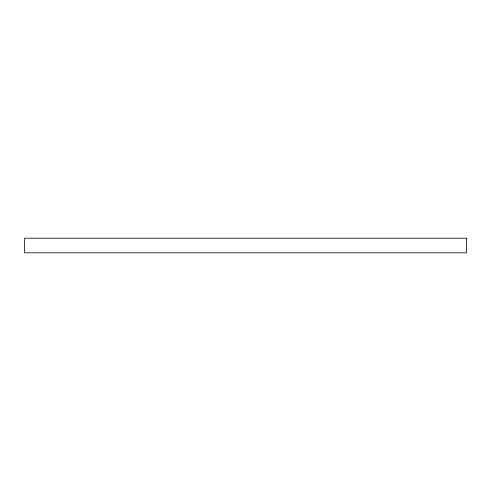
<?xml version="1.0" encoding="UTF-8"?>
<svg xmlns="http://www.w3.org/2000/svg" width="491" height="491" viewBox="0 0 491 491"><rect width="100%" height="100%" fill="white"/><g stroke="black" fill="none" stroke-linecap="round" stroke-linejoin="round"><path stroke-width="0.74" d="M466.45 238.196L24.55 238.196L24.55 252.804L466.45 252.804L466.45 238.196"/></g></svg>
